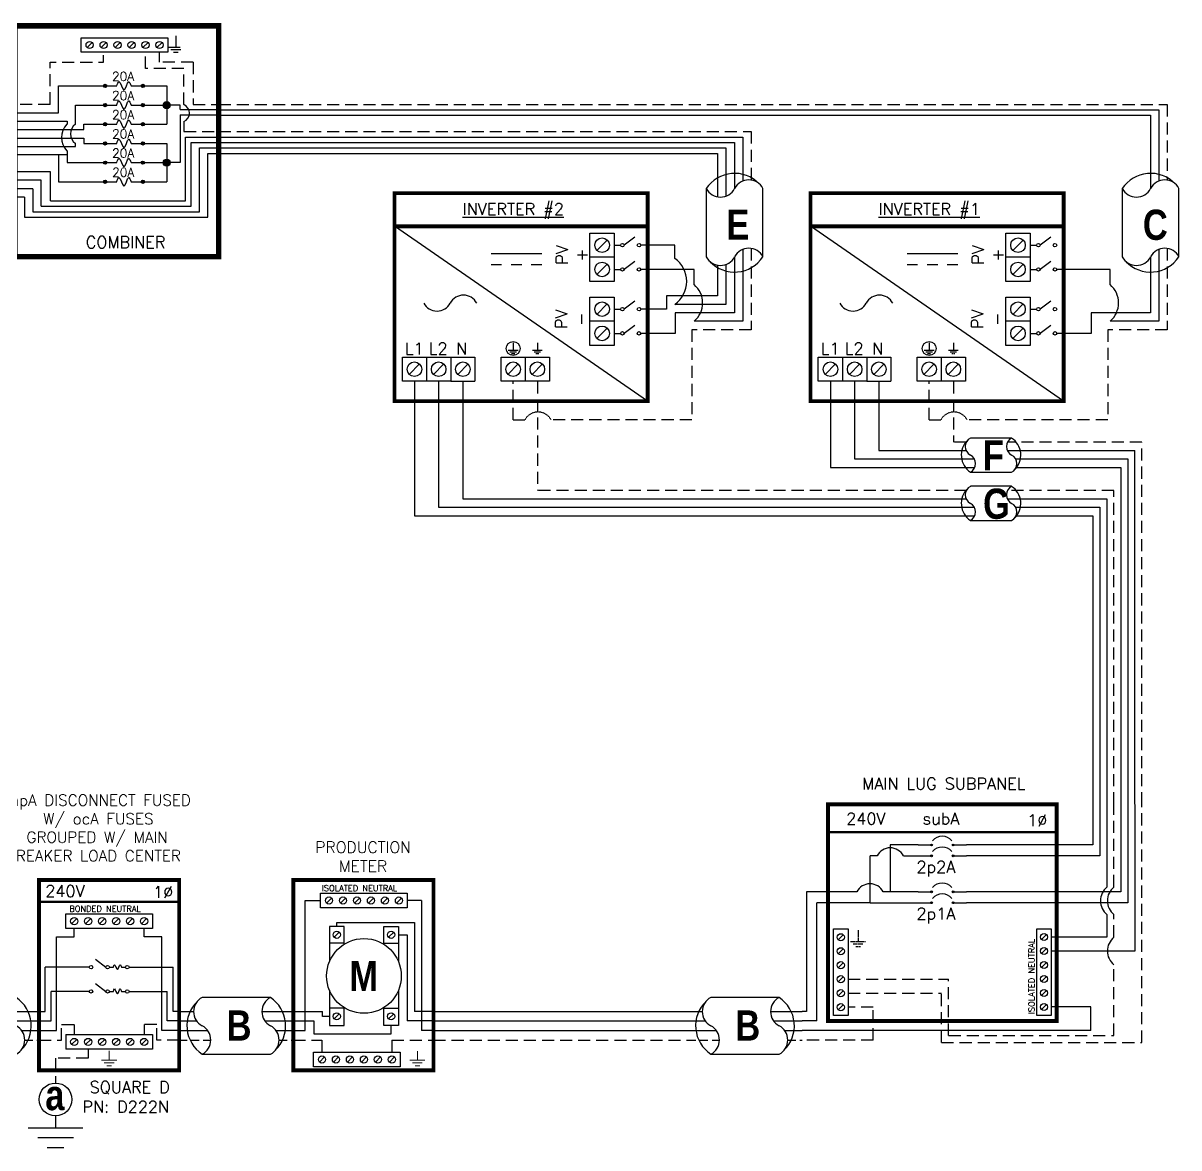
# Model space of a CAD drawing. Header units: feet. Extents: x 8031 to 8793, y 14556 to 15104.
# Drawn here: x 8433.4 to 8793.1, y 14750.8 to 15100.6 of the extents above; entities that cross this region are included whole.
import ezdxf

# ---------------------------------------------------------------- set-up
doc = ezdxf.new("R2010")
doc.units = ezdxf.units.FT
doc.header["$MEASUREMENT"] = 0
doc.linetypes.add('HIDDEN', pattern=[0.375, 0.25, -0.125])
for name, color, linetype in [('ONE LINE BLOCKS', 7, 'Continuous'), ('TABLES', 7, 'Continuous'), ('TEXT', 7, 'Continuous'), ('Z - TITLEBLOCK TXT', 7, 'Continuous')]:
    doc.layers.add(name, color=color, linetype=linetype)
doc.styles.add('ONE LINE TXT', font='techb___.ttf')
doc.styles.get("Standard").update_dxf_attribs({"font": 'simplex.shx'})

# ---------------------------------------------------------------- blocks, each defined once
blk = doc.blocks.new('combiner_1combined_1passing')
at = {"linetype": 'Continuous'}
h = blk.add_hatch(color=7, dxfattribs=at)
h.dxf.hatch_style = 1
edge = h.paths.add_edge_path()
edge.add_arc((28.02, 53.09), 0.513, 0, 360)
h = blk.add_hatch(color=7, dxfattribs=at)
h.dxf.hatch_style = 1
edge = h.paths.add_edge_path()
edge.add_arc((39.79, 53.09), 0.513, 0, 360)
h = blk.add_hatch(color=7, dxfattribs=at)
h.dxf.hatch_style = 1
edge = h.paths.add_edge_path()
edge.add_arc((28.02, 47.13), 0.513, 0, 360)
h = blk.add_hatch(color=7, dxfattribs=at)
h.dxf.hatch_style = 1
edge = h.paths.add_edge_path()
edge.add_arc((39.79, 47.13), 0.513, 0, 360)
h = blk.add_hatch(color=7, dxfattribs=at)
h.dxf.hatch_style = 1
edge = h.paths.add_edge_path()
edge.add_arc((28.02, 41.17), 0.513, 0, 360)
h = blk.add_hatch(color=7, dxfattribs=at)
h.dxf.hatch_style = 1
edge = h.paths.add_edge_path()
edge.add_arc((39.79, 41.17), 0.513, 0, 360)
h = blk.add_hatch(color=253, dxfattribs=at)
h.dxf.hatch_style = 1
edge = h.paths.add_edge_path()
edge.add_arc((28.02, 35.2), 0.513, 0, 360)
h = blk.add_hatch(color=253, dxfattribs=at)
h.dxf.hatch_style = 1
edge = h.paths.add_edge_path()
edge.add_arc((39.79, 35.2), 0.513, 0, 360)
h = blk.add_hatch(color=253, dxfattribs=at)
h.dxf.hatch_style = 1
edge = h.paths.add_edge_path()
edge.add_arc((28.02, 29.24), 0.513, 0, 360)
h = blk.add_hatch(color=253, dxfattribs=at)
h.dxf.hatch_style = 1
edge = h.paths.add_edge_path()
edge.add_arc((39.79, 29.24), 0.513, 0, 360)
h = blk.add_hatch(color=253, dxfattribs=at)
h.dxf.hatch_style = 1
edge = h.paths.add_edge_path()
edge.add_arc((28.02, 23.28), 0.513, 0, 360)
h = blk.add_hatch(color=253, dxfattribs=at)
h.dxf.hatch_style = 1
edge = h.paths.add_edge_path()
edge.add_arc((39.79, 23.28), 0.513, 0, 360)
at = {"layer": 'ONE LINE BLOCKS', "linetype": 'Continuous'}
h = blk.add_hatch(color=254, dxfattribs=at)
h.dxf.hatch_style = 1
edge = h.paths.add_edge_path()
edge.add_arc((47.2, 47.13), 1.11, 0, 360)
h = blk.add_hatch(color=254, dxfattribs=at)
h.dxf.hatch_style = 1
edge = h.paths.add_edge_path()
edge.add_arc((47.2, 29.24), 1.11, 0, 360)
at = {"color": 1, "linetype": 'Continuous'}
for p, q in [((28.53, 53.09), (31.66, 53.1)), ((36.16, 53.09), (39.28, 53.09)), ((28.53, 47.13), (31.66, 47.13)), ((36.16, 47.13), (39.28, 47.13)), ((28.53, 41.17), (31.66, 41.17)), ((36.16, 41.17), (39.28, 41.17)), ((28.53, 35.21), (31.66, 35.21)), ((36.16, 35.2), (39.28, 35.2)), ((28.53, 29.24), (31.66, 29.25)), ((36.16, 29.24), (39.28, 29.24)), ((28.53, 23.28), (31.66, 23.29)), ((36.16, 23.28), (39.28, 23.28))]:
    blk.add_line(p, q, dxfattribs=at)
at = {"color": 7, "linetype": 'Continuous'}
for p, q in [((51.44, 47.13), (47.2, 47.13)), ((51.44, 45.75), (51.44, 47.13)), ((5.57, 21.14), (5.57, 13.98)), ((5.57, 21.14), (5.57, 14.9)), ((5.57, 18.52), (5.57, 18.52)), ((5.57, 15.9), (5.57, 15.9))]:
    blk.add_line(p, q, dxfattribs=at)
for p, q in [((51.44, 45.75), (63.59, 45.75)), ((53.03, 17.38), (53.03, 37.21)), ((53.03, 37.21), (63.38, 37.21)), ((57.4, 13.98), (57.4, 33.83)), ((57.4, 33.83), (63.38, 33.83)), ((11.01, 17.38), (11.01, 26.39)), ((11.01, 17.38), (53.03, 17.38)), ((5.57, 13.98), (57.4, 13.98))]:
    blk.add_line(p, q)
at = {"color": 253, "linetype": 'Continuous'}
for p, q in [((51.44, 44.15), (51.44, 29.24)), ((51.44, 44.15), (63.38, 44.15)), ((54.82, 15.68), (54.82, 35.52)), ((54.82, 35.52), (63.38, 35.52)), ((13.56, 31.63), (13.56, 23.28)), ((51.44, 29.24), (47.2, 29.24)), ((59.98, 12.28), (59.98, 32.13)), ((59.98, 32.13), (63.38, 32.13)), ((8.19, 23.77), (0, 23.77)), ((8.19, 15.68), (8.19, 23.77)), ((8.19, 17.53), (8.19, 23.77)), ((13.56, 23.28), (21.42, 23.28)), ((2.95, 18.52), (0, 18.52)), ((2.95, 18.52), (2.95, 12.28)), ((2.95, 18.52), (2.95, 12.28)), ((5.57, 21.14), (5.57, 21.14)), ((5.57, 18.52), (5.57, 18.52)), ((8.19, 15.68), (54.82, 15.68)), ((2.95, 12.28), (59.98, 12.28))]:
    blk.add_line(p, q, dxfattribs=at)
at = {"color": 7}
for p, q in [((11.01, 26.39), (0, 26.39)), ((5.57, 21.14), (0, 21.14))]:
    blk.add_line(p, q, dxfattribs=at)
at = {"color": 7, "linetype": 'Continuous', "flags": 128}
for points in [[(0, 44.74), (13.56, 44.74), (13.56, 53.09), (21.42, 53.09)], [(21.42, 53.09), (28.02, 53.09)], [(39.79, 53.09), (47.2, 53.09)], [(47.2, 53.09), (47.2, 41.17)], [(18.8, 41.17), (18.8, 47.13), (21.42, 47.13)], [(21.42, 47.13), (28.02, 47.13)], [(21.42, 47.13), (28.02, 47.13)], [(39.79, 47.13), (47.2, 47.13)], [(0, 39.5), (21.42, 39.5), (21.42, 41.17)], [(21.42, 41.17), (28.02, 41.17)], [(21.42, 41.17), (28.02, 41.17)], [(39.79, 41.17), (47.2, 41.17)], [(0, 34.25), (18.8, 34.25), (18.8, 35.2)]]:
    blk.add_lwpolyline(points, dxfattribs=at)
at = {"color": 253, "linetype": 'Continuous', "flags": 128}
for points in [[(0, 42.12), (16.18, 42.12), (16.18, 41.17)], [(0, 36.87), (21.42, 36.87), (21.42, 35.2)], [(16.18, 32.9), (16.18, 29.24), (21.42, 29.24)], [(21.42, 35.2), (28.02, 35.2)], [(21.42, 35.2), (28.02, 35.2)], [(39.79, 35.2), (47.2, 35.2)], [(47.2, 35.2), (47.2, 23.28)], [(16.18, 31.63), (0, 31.63)], [(21.42, 29.24), (28.02, 29.24)], [(21.42, 29.24), (28.02, 29.24)], [(39.79, 29.24), (47.2, 29.24)], [(21.42, 23.28), (28.02, 23.28)], [(39.79, 23.28), (47.2, 23.28)]]:
    blk.add_lwpolyline(points, dxfattribs=at)
at = {"color": 7, "linetype": 'Continuous'}
for centre in [(28.02, 53.09), (39.79, 53.09), (28.02, 47.13), (39.79, 47.13), (28.02, 41.17), (39.79, 41.17)]:
    blk.add_circle(centre, 0.513, dxfattribs=at)
at = {"color": 253, "linetype": 'Continuous'}
for centre in [(28.02, 35.2), (39.79, 35.2), (28.02, 29.24), (39.79, 29.24), (28.02, 23.28), (39.79, 23.28)]:
    blk.add_circle(centre, 0.513, dxfattribs=at)
at = {"color": 92, "linetype": 'Continuous'}
blk.add_arc((51.34, 44.65), 2.92, 294.9492, 65.0508, dxfattribs=at)
at = {"color": 253, "linetype": 'Continuous'}
blk.add_arc((20.4, 37.03), 5.91, 135.6055, 224.3945, dxfattribs=at)
at = {"color": 7, "linetype": 'Continuous'}
blk.add_arc((20.84, 38.19), 3.61, 124.3567, 235.6433, dxfattribs=at)
at = {"color": 1, "linetype": 'Continuous'}
for points in [[(31.66, 53.1), (32.33, 54.43), (33.91, 51.74), (35.37, 54.43), (36.16, 53.09)], [(31.66, 47.13), (32.33, 48.47), (33.91, 45.78), (35.37, 48.47), (36.16, 47.13)], [(31.66, 41.17), (32.33, 42.51), (33.91, 39.82), (35.37, 42.51), (36.16, 41.17)], [(31.66, 35.21), (32.33, 36.55), (33.91, 33.86), (35.37, 36.55), (36.16, 35.2)], [(31.66, 29.25), (32.33, 30.59), (33.91, 27.9), (35.37, 30.59), (36.16, 29.24)], [(31.66, 23.29), (32.33, 24.63), (33.91, 21.94), (35.37, 24.63), (36.16, 23.28)]]:
    blk.add_spline(points, degree=3, dxfattribs=at)
at = {"layer": 'ONE LINE BLOCKS', "lineweight": 50, "const_width": 1.71}
blk.add_lwpolyline([(63.38, 0), (0, 0), (0, 71.78), (63.38, 71.78)], close=True, dxfattribs=at)
at = {"layer": 'TEXT', "color": 92, "linetype": 'HIDDEN', "ltscale": 15}
for p, q in [((40.61, 58.49), (40.61, 63.56)), ((44.96, 60.48), (44.96, 63.56)), ((52.57, 58.5), (40.61, 58.49)), ((55.4, 60.48), (44.96, 60.48)), ((52.57, 47.29), (52.57, 58.5)), ((55.4, 60.48), (55.4, 47.36)), ((10.94, 47.36), (0, 47.36)), ((55.4, 47.36), (63.38, 47.36)), ((52.57, 42), (52.57, 38.9)), ((52.57, 38.9), (63.38, 38.9))]:
    blk.add_line(p, q, dxfattribs=at)
at = {"layer": 'TEXT', "color": 92, "linetype": 'HIDDEN', "ltscale": 15, "flags": 128}
for points in [[(50.03, 68.68), (50.03, 65.18)], [(47.69, 65.18), (52.37, 65.18)], [(10.94, 47.36), (10.94, 60.48), (27.56, 60.48), (27.56, 63.56)], [(51.56, 64.31), (48.5, 64.31)], [(50.74, 63.45), (49.31, 63.45)]]:
    blk.add_lwpolyline(points, dxfattribs=at)
at = {"layer": 'Z - TITLEBLOCK TXT', "color": 1, "linetype": 'Continuous'}
for p, q in [((20.61, 63.56), (20.61, 68.1)), ((20.61, 68.1), (47.56, 68.1)), ((47.56, 68.1), (47.56, 63.56)), ((47.56, 63.56), (20.61, 63.56))]:
    blk.add_line(p, q, dxfattribs=at)
at = {"layer": 'Z - TITLEBLOCK TXT', "color": 4, "linetype": 'Continuous'}
for p, q in [((23.99, 66.62), (22.42, 65.04)), ((28.35, 66.62), (26.77, 65.04)), ((32.7, 66.62), (31.12, 65.04)), ((37.05, 66.62), (35.47, 65.04)), ((41.4, 66.62), (39.82, 65.04)), ((45.75, 66.62), (44.18, 65.04))]:
    blk.add_line(p, q, dxfattribs=at)
for centre in [(23.21, 65.83), (27.56, 65.83), (31.91, 65.83), (36.26, 65.83), (40.61, 65.83), (44.96, 65.83)]:
    blk.add_circle(centre, 1.11, dxfattribs=at)
at = {"layer": 'Z - TITLEBLOCK TXT', "color": 7, "linetype": 'Continuous'}
for centre in [(47.2, 47.13), (47.2, 47.13), (47.2, 29.24), (47.2, 29.24)]:
    blk.add_circle(centre, 1.11, dxfattribs=at)
at = {"layer": 'TABLES', "color": 1, "linetype": 'Continuous'}
for p in [(30.17, 54.67), (30.18, 48.71), (30.19, 42.75), (30.2, 36.79), (30.22, 30.83), (30.23, 24.87)]:
    blk.add_text('20A', height=2.778, dxfattribs=at).set_placement(p)
at = {"layer": 'TEXT', "color": 1, "insert": (34.41, 4.5), "char_height": 3.658, "attachment_point": 5}
blk.add_mtext_dynamic_manual_height_columns('COMBINER', width=1.1897, gutter_width=7.17, heights=[0], dxfattribs=at)
blk = doc.blocks.new('2inverterSub')
at = {"layer": 'ONE LINE BLOCKS', "linetype": 'Continuous'}
h = blk.add_hatch(color=1, dxfattribs=at)
h.dxf.hatch_style = 1
edge = h.paths.add_edge_path()
edge.add_arc((40.28, 60.73), 0.291, 0, 360)
h = blk.add_hatch(color=1, dxfattribs=at)
h.dxf.hatch_style = 1
edge = h.paths.add_edge_path()
edge.add_arc((40.28, 57.35), 0.291, 0, 360)
h = blk.add_hatch(color=1, dxfattribs=at)
h.dxf.hatch_style = 1
edge = h.paths.add_edge_path()
edge.add_arc((46.96, 60.73), 0.291, 0, 360)
h = blk.add_hatch(color=1, dxfattribs=at)
h.dxf.hatch_style = 1
edge = h.paths.add_edge_path()
edge.add_arc((46.96, 57.35), 0.291, 0, 360)
h = blk.add_hatch(color=1, dxfattribs=at)
h.dxf.hatch_style = 1
edge = h.paths.add_edge_path()
edge.add_arc((40.28, 46.17), 0.291, 0, 360)
h = blk.add_hatch(color=1, dxfattribs=at)
h.dxf.hatch_style = 1
edge = h.paths.add_edge_path()
edge.add_arc((46.96, 46.17), 0.291, 0, 360)
h = blk.add_hatch(color=1, dxfattribs=at)
h.dxf.hatch_style = 1
edge = h.paths.add_edge_path()
edge.add_arc((40.28, 42.79), 0.291, 0, 360)
h = blk.add_hatch(color=1, dxfattribs=at)
h.dxf.hatch_style = 1
edge = h.paths.add_edge_path()
edge.add_arc((46.96, 42.79), 0.291, 0, 360)
at = {"color": 7, "linetype": 'Continuous'}
for p, q in [((90.5, 73.37), (90.5, 60.73)), ((99.2, 73.37), (99.2, 46.17)), ((36.09, 60.73), (27.43, 60.73)), ((27.43, 60.73), (27.43, 46.17)), ((90.5, 60.73), (51.15, 60.73)), ((17.02, 46.17), (1.34, 46.17)), ((1.34, 46.17), (1.34, 9)), ((36.09, 46.17), (25.26, 46.17)), ((99.2, 46.17), (51.15, 46.17)), ((1.34, 9), (0, 9))]:
    blk.add_line(p, q, dxfattribs=at)
at = {"color": 10, "linetype": 'Continuous'}
for p, q in [((92.67, 73.37), (92.67, 57.35)), ((101.37, 73.37), (101.37, 42.79)), ((21.14, 42.79), (21.14, 57.35)), ((23.31, 57.35), (21.14, 57.35)), ((31.55, 57.35), (36.09, 57.35)), ((92.67, 57.35), (51.15, 57.35)), ((21.14, 42.79), (4.63, 42.79)), ((4.63, 6), (4.63, 42.79)), ((21.14, 42.79), (36.09, 42.79)), ((101.37, 42.79), (51.15, 42.79)), ((4.63, 6), (0, 6))]:
    blk.add_line(p, q, dxfattribs=at)
at = {"color": 253, "linetype": 'Continuous'}
for p, q in [((94.85, 73.37), (94.85, 47.66)), ((103.55, 73.37), (103.55, 27.76)), ((94.85, 39.1), (94.85, 32.11)), ((94.85, 32.11), (77.54, 32.11)), ((103.55, 27.76), (77.54, 27.76)), ((89.88, 10.36), (77.54, 10.36)), ((89.88, 3), (89.88, 10.36)), ((89.88, 3), (0, 3))]:
    blk.add_line(p, q, dxfattribs=at)
at = {"color": 10, "linetype": 'Continuous'}
blk.add_arc((27.43, 55.19), 4.65, 27.6639, 152.3361, dxfattribs=at)
at = {"color": 7, "linetype": 'Continuous'}
blk.add_arc((21.14, 44.01), 4.65, 27.6639, 152.3361, dxfattribs=at)
at = {"color": 253, "linetype": 'Continuous'}
blk.add_arc((98.43, 43.38), 5.58, 129.9215, 230.0785, dxfattribs=at)
at = {"layer": 'ONE LINE BLOCKS', "lineweight": 50}
blk.add_line((8.04, 64.67), (79.2, 64.67), dxfattribs=at)
at = {"layer": 'ONE LINE BLOCKS', "lineweight": 50, "const_width": 1.19}
blk.add_lwpolyline([(8.04, 6.01), (8.04, 73.37), (79.2, 73.37), (79.2, 6.01)], close=True, dxfattribs=at)
at = {"layer": 'TEXT', "color": 92, "linetype": 'HIDDEN', "ltscale": 15}
for p, q in [((97.02, 47.66), (97.02, 73.37)), ((105.72, -0.66), (105.72, 73.37)), ((97.02, 32.03), (97.02, 39.1)), ((97.02, 1.52), (97.02, 23.48)), ((14.31, 18.99), (45.6, 18.99)), ((45.6, 1.52), (45.6, 18.99)), ((14.31, 14.64), (43.39, 14.64)), ((43.39, -0.66), (43.39, 14.64)), ((22.14, 10.28), (14.31, 10.28)), ((22.14, 0), (22.14, 10.28)), ((22.14, 0), (0, 0)), ((45.6, 1.52), (97.02, 1.52)), ((43.39, -0.66), (105.72, -0.66))]:
    blk.add_line(p, q, dxfattribs=at)
at = {"layer": 'TEXT', "color": 92, "linetype": 'HIDDEN', "flags": 128}
for points in [[(17.42, 34.26), (17.42, 30.76)], [(15.08, 30.76), (19.76, 30.76)], [(18.95, 29.89), (15.89, 29.89)], [(18.13, 29.02), (16.7, 29.02)]]:
    blk.add_lwpolyline(points, dxfattribs=at)
at = {"layer": 'TEXT', "color": 92, "linetype": 'Continuous', "ltscale": 4}
for centre in [(100.49, 43.38), (100.49, 27.76)]:
    blk.add_arc(centre, 5.51, 129.059, 230.941, dxfattribs=at)
at = {"layer": 'Z - TITLEBLOCK TXT', "color": 1, "linetype": 'Continuous'}
for p, q in [((9.77, 7.69), (9.77, 34.63)), ((9.77, 34.63), (14.31, 34.63)), ((14.31, 34.63), (14.31, 7.69)), ((73, 7.76), (73, 34.71)), ((73, 34.71), (77.54, 34.71)), ((77.54, 34.71), (77.54, 7.76)), ((14.31, 7.69), (9.77, 7.69)), ((77.54, 7.76), (73, 7.76))]:
    blk.add_line(p, q, dxfattribs=at)
at = {"layer": 'Z - TITLEBLOCK TXT', "color": 4, "linetype": 'Continuous'}
for p, q in [((12.83, 32.82), (11.25, 31.25)), ((76.06, 32.9), (74.49, 31.32)), ((12.83, 28.47), (11.25, 26.9)), ((76.06, 28.54), (74.49, 26.97)), ((12.83, 24.12), (11.25, 22.55)), ((76.06, 24.19), (74.49, 22.62)), ((12.83, 19.77), (11.25, 18.2)), ((76.06, 19.84), (74.49, 18.27)), ((12.83, 15.42), (11.25, 13.85)), ((76.06, 15.49), (74.49, 13.92)), ((12.83, 11.07), (11.25, 9.5)), ((76.06, 11.14), (74.49, 9.57))]:
    blk.add_line(p, q, dxfattribs=at)
at = {"layer": 'Z - TITLEBLOCK TXT', "color": 1, "linetype": 'Continuous', "flags": 128}
for points in [[(36.09, 60.73), (40.28, 60.73)], [(36.09, 60.73), (40.28, 60.73)], [(46.96, 60.73), (51.15, 60.73)], [(36.09, 57.35), (40.28, 57.35)], [(36.09, 57.35), (40.28, 57.35)], [(46.96, 57.35), (51.15, 57.35)], [(36.09, 46.17), (40.28, 46.17)], [(36.09, 46.17), (40.28, 46.17)], [(46.96, 46.17), (51.15, 46.17)], [(36.09, 42.79), (40.28, 42.79)], [(36.09, 42.79), (40.28, 42.79)], [(46.96, 42.79), (51.15, 42.79)]]:
    blk.add_lwpolyline(points, dxfattribs=at)
at = {"layer": 'Z - TITLEBLOCK TXT', "color": 1, "linetype": 'Continuous'}
for centre in [(40.28, 60.73), (40.28, 57.35), (46.96, 60.73), (46.96, 57.35), (40.28, 46.17), (46.96, 46.17), (40.28, 42.79), (46.96, 42.79)]:
    blk.add_circle(centre, 0.291, dxfattribs=at)
at = {"layer": 'Z - TITLEBLOCK TXT', "color": 4, "linetype": 'Continuous'}
for centre in [(12.04, 32.04), (75.27, 32.11), (12.04, 27.69), (75.27, 27.76), (12.04, 23.34), (75.27, 23.41), (12.04, 18.99), (75.27, 19.06), (12.04, 14.64), (75.27, 14.71), (12.04, 10.28), (75.27, 10.36)]:
    blk.add_circle(centre, 1.11, dxfattribs=at)
at = {"layer": 'Z - TITLEBLOCK TXT', "color": 1, "linetype": 'Continuous'}
for centre in [(43.62, 59.53), (43.62, 56.15), (43.62, 44.97), (43.62, 41.59)]:
    blk.add_arc(centre, 3.93, 40.3392, 139.6608, dxfattribs=at)
at = {"layer": 'TABLES', "color": 1, "linetype": 'Continuous'}
for s, p in [('2p2A', (35.59, 52.11)), ('2p1A', (35.59, 37.55))]:
    blk.add_text(s, height=3.658, dxfattribs=at).set_placement(p)
at = {"layer": 'TABLES', "color": 4, "linetype": 'Continuous'}
blk.add_text('ISOLATED NEUTRAL', height=1.8743, rotation=90, dxfattribs=at).set_placement((72.35, 8.12))
at = {"layer": 'TEXT', "color": 1, "attachment_point": 5}
for s, width, gutter_width, insert, char_height in [('MAIN LUG SUBPANEL ', 62.3984, 7.17, (44.08, 79.8), 3.6576), ('240V', 0.1481, 0.75, (19.83, 68.92), 3.658), ('subA', 0.1481, 0.75, (43.21, 68.92), 3.658), ('1∅', 0.1481, 0.75, (73.19, 68.41), 3.658)]:
    blk.add_mtext_dynamic_manual_height_columns(s, width=width, gutter_width=gutter_width, heights=[0], dxfattribs=dict(at, insert=insert, char_height=char_height))
blk = doc.blocks.new('*U13')
at = {"color": 7, "linetype": 'Continuous'}
for p, q in [((-7.14, 13.31), (-28.39, 13.31)), ((-28.39, -4.31), (-7.14, -4.31))]:
    blk.add_line(p, q, dxfattribs=at)
at = {"color": 7}
for p, q in [((-35.53, 9), (-31.05, 9)), ((-9.81, 9), (0, 9))]:
    blk.add_line(p, q, dxfattribs=at)
at = {"color": 10}
for p, q in [((-35.53, 6), (-30.11, 6)), ((-8.87, 6), (0, 6))]:
    blk.add_line(p, q, dxfattribs=at)
at = {"color": 253}
for p, q in [((-35.53, 3), (-26.66, 3)), ((-5.41, 3), (0, 3))]:
    blk.add_line(p, q, dxfattribs=at)
at = {"color": 92, "linetype": 'HIDDEN', "ltscale": 10}
for p, q in [((-4.48, 0), (0, 0)), ((-35.53, 0), (-25.72, 0))]:
    blk.add_line(p, q, dxfattribs=at)
at = {"color": 7, "linetype": 'Continuous'}
for centre, start, end in [((-22.54, 4.5), 133.9732, 236.4265), ((-12.99, 4.5), 313.9732, 56.4265)]:
    blk.add_arc(centre, 10.58, start, end, dxfattribs=at)
at = {"linetype": 'Continuous'}
for centre, start, end in [((-26.08, 8.91), 117.6639, 242.3361), ((-4.83, 8.91), 117.6639, 242.3361), ((-30.7, 0.09), 297.6639, 62.3361), ((-9.45, 0.09), 297.6639, 62.3361)]:
    blk.add_arc(centre, 4.98, start, end, dxfattribs=at)
blk = doc.blocks.new('*U28')
at = {"color": 7}
blk.add_line((-79.14, 9), (0, 9), dxfattribs=at)
at = {"color": 10}
blk.add_line((-79.14, 6), (0, 6), dxfattribs=at)
at = {"color": 253}
blk.add_line((-79.14, 3), (0, 3), dxfattribs=at)
at = {"color": 92, "linetype": 'HIDDEN', "ltscale": 15}
blk.add_line((-79.14, 0), (0, 0), dxfattribs=at)
blk = doc.blocks.new('fusedDisconnect')
at = {"lineweight": 50}
blk.add_line((-43.61, 43.06), (0, 43.06), dxfattribs=at)
at = {"color": 1, "linetype": 'Continuous'}
for p, q in [((-35.27, 34.78), (-35.27, 39.32)), ((-35.27, 39.32), (-8.32, 39.32)), ((-8.32, 39.32), (-8.32, 34.78)), ((-8.32, 34.78), (-35.27, 34.78)), ((-26.07, 25.18), (-22.81, 22.74)), ((-21.73, 22.73), (-20.49, 22.73)), ((-17.94, 22.73), (-16.7, 22.73)), ((-26.07, 17.65), (-22.81, 15.2)), ((-21.73, 15.2), (-20.49, 15.2)), ((-17.94, 15.2), (-16.7, 15.2)), ((-35.27, 1.76), (-8.32, 1.76)), ((-35.27, 1.76), (-35.27, -2.78)), ((-8.32, 1.76), (-8.32, -2.78)), ((-8.32, -2.78), (-35.27, -2.78))]:
    blk.add_line(p, q, dxfattribs=at)
at = {"color": 4, "linetype": 'Continuous'}
for p, q in [((-31.89, 37.83), (-33.46, 36.26)), ((-27.53, 37.83), (-29.11, 36.26)), ((-23.18, 37.83), (-24.76, 36.26)), ((-18.83, 37.83), (-20.41, 36.26)), ((-14.48, 37.83), (-16.06, 36.26)), ((-10.13, 37.83), (-11.7, 36.26)), ((-31.89, 0.28), (-33.46, -1.3)), ((-27.53, 0.28), (-29.11, -1.3)), ((-23.18, 0.28), (-24.76, -1.3)), ((-18.83, 0.28), (-20.41, -1.3)), ((-14.48, 0.28), (-16.06, -1.3)), ((-10.13, 0.28), (-11.7, -1.3))]:
    blk.add_line(p, q, dxfattribs=at)
at = {"color": 253, "linetype": 'Continuous'}
for p, q in [((-32.67, 32.17), (-32.67, 34.78)), ((-10.92, 32.17), (-10.92, 34.78)), ((-38.16, 3), (-38.16, 32.17)), ((-38.16, 32.17), (-32.67, 32.17)), ((-5.43, 32.17), (-10.92, 32.17)), ((-5.43, 3), (-5.43, 32.17)), ((-43.61, 3), (-38.16, 3)), ((0, 3), (-5.43, 3))]:
    blk.add_line(p, q, dxfattribs=at)
at = {"color": 7, "linetype": 'Continuous'}
for p, q in [((-27.97, 22.73), (-41.66, 22.73)), ((-41.66, 9), (-41.66, 22.73)), ((-15.62, 22.73), (-1.93, 22.73)), ((-1.93, 9), (-1.93, 22.73))]:
    blk.add_line(p, q, dxfattribs=at)
at = {"color": 10, "linetype": 'Continuous'}
for p, q in [((-27.97, 15.2), (-39.8, 15.2)), ((-39.8, 6), (-39.8, 15.2)), ((-15.62, 15.2), (-3.79, 15.19)), ((-3.79, 6), (-3.79, 15.2)), ((-43.61, 6), (-39.8, 6)), ((0, 6), (-3.79, 6))]:
    blk.add_line(p, q, dxfattribs=at)
at = {"color": 7}
for p, q in [((-43.61, 9), (-41.66, 9)), ((0, 9), (-1.93, 9))]:
    blk.add_line(p, q, dxfattribs=at)
at = {"color": 92, "linetype": 'HIDDEN', "ltscale": 15}
for p, q in [((-36.58, 0), (-36.58, 4.9)), ((-36.58, 4.9), (-32.67, 4.9)), ((-32.67, 4.9), (-32.67, 1.76)), ((-7.01, 4.9), (-10.92, 4.9)), ((-10.92, 4.9), (-10.92, 1.76)), ((-7.01, 0), (-7.01, 4.9)), ((-43.61, 0), (-36.58, 0)), ((0, 0), (-7.01, 0)), ((-28.32, -2.78), (-28.32, -5.55)), ((-28.32, -5.55), (-38.48, -5.55)), ((-38.48, -5.55), (-38.48, -13.28)), ((-38.48, -23.51), (-38.48, -27.17))]:
    blk.add_line(p, q, dxfattribs=at)
at = {"lineweight": 50, "const_width": 1.19}
blk.add_lwpolyline([(-43.61, -9.34), (-43.61, 49.84), (0, 49.84), (0, -9.34)], close=True, dxfattribs=at)
at = {"color": 92, "linetype": 'Continuous', "lineweight": 5, "ltscale": 0.05, "flags": 128}
for points in [[(-21.8, -3.32), (-21.8, -6.17)], [(-24.14, -6.17), (-19.45, -6.17)], [(-20.27, -7.03), (-23.32, -7.03)], [(-21.08, -7.9), (-22.51, -7.9)]]:
    blk.add_lwpolyline(points, dxfattribs=at)
at = {"color": 92, "linetype": 'Continuous', "ltscale": 4, "flags": 128}
for points in [[(-46.96, -27.17), (-30, -27.17)], [(-32.93, -30.31), (-44.02, -30.31)], [(-35.87, -33.46), (-41.08, -33.46)]]:
    blk.add_lwpolyline(points, dxfattribs=at)
at = {"color": 4, "linetype": 'Continuous'}
for centre in [(-32.67, 37.05), (-28.32, 37.05), (-23.97, 37.05), (-19.62, 37.05), (-15.27, 37.05), (-10.92, 37.05), (-32.67, -0.51), (-28.32, -0.51), (-23.97, -0.51), (-19.62, -0.51), (-15.27, -0.51), (-10.92, -0.51)]:
    blk.add_circle(centre, 1.11, dxfattribs=at)
at = {"color": 1, "linetype": 'Continuous'}
for centre in [(-27.43, 22.73), (-22.27, 22.73), (-16.16, 22.73), (-27.43, 15.2), (-22.27, 15.2), (-16.16, 15.19)]:
    blk.add_circle(centre, 0.541, dxfattribs=at)
at = {"color": 7, "linetype": 'Continuous'}
blk.add_circle((-38.48, -18.39), 5.11, dxfattribs=at)
at = {"color": 1, "linetype": 'Continuous'}
for points in [[(-20.49, 22.73), (-20.12, 23.49), (-19.22, 21.97), (-18.39, 23.49), (-17.94, 22.73)], [(-20.49, 15.2), (-20.12, 15.96), (-19.22, 14.43), (-18.39, 15.96), (-17.94, 15.2)]]:
    blk.add_spline(points, degree=3, dxfattribs=at)
at = {"color": 4, "linetype": 'Continuous'}
blk.add_text('BONDED NEUTRAL', height=1.8743, dxfattribs=at).set_placement((-34.19, 39.97))
at = {"color": 1}
for s, width, gutter_width, heights, insert, char_height, attachment_point in [('\\A1;\\pi1.8138;ampA DISCONNECT FUSED \\P\\pi16.536;W/ ocA FUSES\\P\\pi11.355;GROUPED W/ MAIN \\P\\pi4.9392;BREAKER LOAD CENTER', 71.8931, 92.23, [24.13], (-58.88, 76.39), 3.4544, 1), ('240V', 0.1481, 0.75, [0], (-35.55, 46.4), 3.658, 5), ('1∅', 0.1481, 0.75, [0], (-4.98, 46.1), 3.658, 5), ('\\A1;\\pi7.3884,t25.676;SQUARE D\\P\\pi5.1241,t23.412;PN: D222N', 35.0816, 28.88, [13.54], (-35.24, -12.75), 3.6576, 1)]:
    blk.add_mtext_dynamic_manual_height_columns(s, width=width, gutter_width=gutter_width, heights=heights, dxfattribs=dict(at, insert=insert, char_height=char_height, attachment_point=attachment_point))
at = {"color": 1, "linetype": 'Continuous', "insert": (-41.67, -12.34), "char_height": 9.3833, "attachment_point": 1, "style": 'ONE LINE TXT'}
blk.add_mtext_dynamic_manual_height_columns('{\\W1;\\C256;a}', width=0.1385, gutter_width=2.13, heights=[0], dxfattribs=at)
blk = doc.blocks.new('*U19')
at = {"color": 7, "linetype": 'Continuous'}
for p, q in [((-7.14, 13.31), (-28.39, 13.31)), ((-28.39, -4.31), (-7.14, -4.31))]:
    blk.add_line(p, q, dxfattribs=at)
at = {"color": 7}
for p, q in [((-35.53, 9), (-31.05, 9)), ((-9.81, 9), (0, 9))]:
    blk.add_line(p, q, dxfattribs=at)
at = {"color": 10}
for p, q in [((-35.53, 6), (-30.11, 6)), ((-8.87, 6), (0, 6))]:
    blk.add_line(p, q, dxfattribs=at)
at = {"color": 253}
for p, q in [((-35.53, 3), (-26.66, 3)), ((-5.41, 3), (0, 3))]:
    blk.add_line(p, q, dxfattribs=at)
at = {"color": 92, "linetype": 'HIDDEN', "ltscale": 10}
for p, q in [((-4.48, 0), (0, 0)), ((-35.53, 0), (-25.72, 0))]:
    blk.add_line(p, q, dxfattribs=at)
at = {"color": 7, "linetype": 'Continuous'}
for centre, start, end in [((-22.54, 4.5), 133.9732, 236.4265), ((-12.99, 4.5), 313.9732, 56.4265)]:
    blk.add_arc(centre, 10.58, start, end, dxfattribs=at)
at = {"linetype": 'Continuous'}
for centre, start, end in [((-26.08, 8.91), 117.6639, 242.3361), ((-4.83, 8.91), 117.6639, 242.3361), ((-30.7, 0.09), 297.6639, 62.3361), ((-9.45, 0.09), 297.6639, 62.3361)]:
    blk.add_arc(centre, 4.98, start, end, dxfattribs=at)
blk = doc.blocks.new('*U20')
at = {"color": 7}
for name, p in [('fusedDisconnect', (0, 0)), ('*U19', (-43.61, 0))]:
    blk.add_blockref(name, p, dxfattribs=at)
blk = doc.blocks.new('productionMeter')
at = {"color": 253, "linetype": 'Continuous'}
for p, q in [((-39.9, 3), (-39.9, 43.45)), ((-39.9, 43.45), (-35.13, 43.45)), ((-3.71, 43.45), (-8.18, 43.45)), ((-3.71, 43.45), (-3.71, 3)), ((-43.61, 3), (-39.9, 3)), ((0, 3), (-3.71, 3))]:
    blk.add_line(p, q, dxfattribs=at)
at = {"color": 1, "linetype": 'Continuous'}
for p, q in [((-35.13, 41.18), (-35.13, 45.72)), ((-35.13, 45.72), (-8.18, 45.72)), ((-8.18, 45.72), (-8.18, 41.18)), ((-8.18, 41.18), (-35.13, 41.18)), ((-32.38, 35.4), (-32.38, 24.5)), ((-27.84, 35.4), (-32.38, 35.4)), ((-27.84, 29.86), (-27.84, 35.4)), ((-15.47, 29.86), (-15.47, 35.4)), ((-15.47, 35.4), (-10.93, 35.4)), ((-10.93, 35.4), (-10.93, 24.5)), ((-27.84, 30.21), (-32.38, 30.21)), ((-15.47, 30.21), (-10.93, 30.21)), ((-32.38, 15.55), (-32.38, 4.64)), ((-10.93, 15.55), (-10.93, 4.64)), ((-27.84, 10.04), (-32.38, 10.04)), ((-27.84, 4.64), (-27.84, 10.18)), ((-15.47, 4.64), (-15.47, 10.18)), ((-15.47, 10.04), (-10.93, 10.04)), ((-32.38, 4.64), (-27.84, 4.64)), ((-10.93, 4.64), (-15.47, 4.64)), ((-37.32, -8.24), (-37.32, -3.7)), ((-37.32, -3.7), (-10.37, -3.7)), ((-10.37, -3.7), (-10.37, -8.24)), ((-10.37, -8.24), (-37.32, -8.24))]:
    blk.add_line(p, q, dxfattribs=at)
at = {"color": 4, "linetype": 'Continuous'}
for p, q in [((-31.74, 44.23), (-33.32, 42.66)), ((-27.39, 44.23), (-28.97, 42.66)), ((-23.04, 44.23), (-24.62, 42.66)), ((-18.69, 44.23), (-20.26, 42.66)), ((-14.34, 44.23), (-15.91, 42.66)), ((-9.99, 44.23), (-11.56, 42.66)), ((-29.33, 33.59), (-30.9, 32.02)), ((-12.41, 33.59), (-13.98, 32.02)), ((-29.33, 8.23), (-30.9, 6.66)), ((-12.41, 8.23), (-13.98, 6.66)), ((-33.93, -5.19), (-35.51, -6.76)), ((-29.58, -5.19), (-31.15, -6.76)), ((-25.23, -5.19), (-26.8, -6.76)), ((-20.88, -5.19), (-22.45, -6.76)), ((-16.53, -5.19), (-18.1, -6.76)), ((-12.18, -5.19), (-13.75, -6.76))]:
    blk.add_line(p, q, dxfattribs=at)
at = {"color": 7}
for p, q in [((-30.11, 35.4), (-30.11, 36.59)), ((-30.11, 36.59), (-5.98, 36.59)), ((-5.98, 36.59), (-5.98, 9)), ((-43.61, 9), (-34.54, 9)), ((-34.54, 7.44), (-34.54, 9)), ((-32.38, 7.44), (-34.54, 7.44)), ((0, 9), (-5.98, 9))]:
    blk.add_line(p, q, dxfattribs=at)
at = {"color": 10, "linetype": 'Continuous'}
for p, q in [((-10.93, 32.81), (-8.25, 32.81)), ((-8.25, 32.81), (-8.25, 6)), ((-43.61, 6), (-37.24, 6)), ((-37.24, 6), (-37.24, 2.05)), ((-13.2, 2.05), (-13.2, 4.64)), ((0, 6), (-8.25, 6)), ((-37.24, 2.05), (-13.2, 2.05))]:
    blk.add_line(p, q, dxfattribs=at)
at = {"color": 92, "linetype": 'HIDDEN', "ltscale": 15}
for p, q in [((-43.61, 0), (-34.72, 0)), ((-12.97, 0), (-12.97, -3.7)), ((-12.97, 0), (0, 0)), ((-34.72, 0), (-34.72, -3.7))]:
    blk.add_line(p, q, dxfattribs=at)
at = {"lineweight": 50, "const_width": 1.19}
blk.add_lwpolyline([(-43.61, -9.34), (-43.61, 49.84), (0, 49.84), (0, -9.34)], close=True, dxfattribs=at)
at = {"color": 92, "linetype": 'Continuous', "lineweight": 5, "ltscale": 0.05, "flags": 128}
for points in [[(-5.04, -3.33), (-5.04, -6.18)], [(-2.7, -6.18), (-7.38, -6.18)], [(-6.57, -7.05), (-3.51, -7.05)], [(-5.76, -7.91), (-4.32, -7.91)]]:
    blk.add_lwpolyline(points, dxfattribs=at)
at = {"color": 4, "linetype": 'Continuous'}
for centre in [(-32.53, 43.45), (-28.18, 43.45), (-23.83, 43.45), (-19.48, 43.45), (-15.13, 43.45), (-10.78, 43.45), (-30.11, 32.81), (-13.2, 32.81), (-30.11, 7.44), (-13.2, 7.44), (-34.72, -5.97), (-30.37, -5.97), (-26.02, -5.97), (-21.67, -5.97), (-17.32, -5.97), (-12.97, -5.97)]:
    blk.add_circle(centre, 1.11, dxfattribs=at)
at = {"linetype": 'Continuous'}
blk.add_circle((-21.65, 20.02), 11.62, dxfattribs=at)
at = {"color": 4, "linetype": 'Continuous'}
blk.add_text('ISOLATED NEUTRAL', height=1.8743, dxfattribs=at).set_placement((-34.77, 46.37))
at = {"color": 253, "linetype": 'Continuous', "style": 'ONE LINE TXT'}
blk.add_text('M', height=9.38, dxfattribs=at).set_placement((-26.21, 15.31))
at = {"color": 1, "insert": (-21.93, 57.08), "char_height": 3.5433, "attachment_point": 5}
blk.add_mtext_dynamic_manual_height_columns('PRODUCTION METER', width=1.3203, gutter_width=7.17, heights=[0], dxfattribs=at)
blk = doc.blocks.new('*U17')
at = {"color": 7}
blk.add_blockref('productionMeter', (0, 0), dxfattribs=at)

msp = doc.modelspace()

# ---------------------------------------------------------------- linework, layer by layer
at = {"color": 92, "linetype": 'HIDDEN', "ltscale": 15}
for p, q in [((8494.31, 15075.32), (8789.43, 15075.32)), ((8789.43, 15075.32), (8789.43, 15051.75)), ((8494.31, 15066.86), (8660, 15066.86)), ((8660, 15066.86), (8660, 15051.75)), ((8660, 15030.51), (8660, 15005.26)), ((8789.43, 15030.51), (8789.43, 15005.26)), ((8660, 15005.26), (8641.49, 15005.26)), ((8641.49, 15005.26), (8641.49, 14977.18)), ((8789.43, 15005.26), (8770.92, 15005.26)), ((8770.92, 15005.26), (8770.92, 14977.18)), ((8585.92, 14977.18), (8585.92, 14989.21)), ((8593.45, 14989.21), (8593.45, 14955.28)), ((8715.35, 14977.18), (8715.35, 14989.21)), ((8722.88, 14989.21), (8722.88, 14970.31)), ((8585.92, 14977.18), (8589.52, 14977.18)), ((8641.49, 14977.18), (8597.76, 14977.18)), ((8715.35, 14977.18), (8718.95, 14977.18)), ((8770.92, 14977.18), (8727.19, 14977.18)), ((8726.94, 14970.31), (8722.88, 14970.31)), ((8781.54, 14970.31), (8739.75, 14970.31)), ((8781.54, 14857.67), (8781.54, 14970.31)), ((8726.94, 14955.28), (8593.45, 14955.28)), ((8772.84, 14955.28), (8739.75, 14955.28)), ((8772.84, 14857.67), (8772.84, 14955.28))]:
    msp.add_line(p, q, dxfattribs=at)
at = {"color": 7, "linetype": 'Continuous'}
for p, q in [((8494.31, 15073.62), (8786.81, 15073.62)), ((8786.81, 15073.62), (8786.81, 15051.46)), ((8494.31, 15065.17), (8657.38, 15065.17)), ((8657.38, 15065.17), (8657.38, 15051.46)), ((8494.31, 15061.78), (8652.14, 15061.78)), ((8652.14, 15061.78), (8652.14, 15046.79)), ((8646, 15049.15), (8646, 15027.9)), ((8663.63, 15027.9), (8663.63, 15049.15)), ((8775.43, 15049.15), (8775.43, 15027.9)), ((8793.06, 15027.9), (8793.06, 15049.15)), ((8627.77, 14983.05), (8548.99, 15037.42)), ((8757.2, 14983.05), (8678.42, 15037.42)), ((8594.81, 15028.81), (8579.05, 15028.81)), ((8636.25, 15031.54), (8625.62, 15031.54)), ((8636.25, 15027.43), (8636.25, 15031.54)), ((8657.38, 15030.22), (8657.38, 15007.88)), ((8724.25, 15028.81), (8708.48, 15028.81)), ((8786.81, 15030.22), (8786.81, 15007.88)), ((8582.34, 15025.4), (8579.05, 15025.4)), ((8588.58, 15025.4), (8585.28, 15025.4)), ((8594.81, 15025.4), (8591.52, 15025.4)), ((8652.14, 15025.55), (8652.14, 15013.12)), ((8711.77, 15025.4), (8708.48, 15025.4)), ((8718.01, 15025.4), (8714.72, 15025.4)), ((8724.25, 15025.4), (8720.95, 15025.4)), ((8642.21, 15024), (8625.62, 15024)), ((8642.21, 15019.28), (8642.21, 15024)), ((8771.64, 15024), (8755.05, 15024)), ((8771.64, 15019.28), (8771.64, 15024)), ((8652.14, 15013.12), (8636.25, 15013.12)), ((8657.38, 15007.88), (8642.21, 15007.88)), ((8786.81, 15007.88), (8771.64, 15007.88)), ((8555.21, 14989.21), (8555.21, 14947.39)), ((8684.64, 14989.21), (8684.64, 14962.42)), ((8741.02, 14971.57), (8728.2, 14971.57)), ((8684.64, 14962.42), (8729.57, 14962.42)), ((8728.2, 14960.94), (8741.02, 14960.94)), ((8742.38, 14962.42), (8775.02, 14962.42)), ((8775.02, 14962.42), (8775.02, 14857.67)), ((8741.02, 14956.55), (8728.2, 14956.55)), ((8555.21, 14947.39), (8729.57, 14947.39)), ((8728.2, 14945.92), (8741.02, 14945.92)), ((8742.38, 14947.39), (8766.31, 14947.39)), ((8766.31, 14947.39), (8766.31, 14857.67))]:
    msp.add_line(p, q, dxfattribs=at)
at = {"color": 253, "linetype": 'Continuous'}
for p, q in [((8494.31, 15071.93), (8784.19, 15071.93)), ((8784.19, 15071.93), (8784.19, 15049.05)), ((8494.31, 15063.47), (8654.76, 15063.47)), ((8654.76, 15063.47), (8654.76, 15049.05)), ((8494.31, 15060.08), (8649.51, 15060.08)), ((8649.51, 15060.08), (8649.51, 15046.56)), ((8649.51, 15025.32), (8649.51, 15015.75)), ((8654.76, 15027.8), (8654.76, 15010.5)), ((8784.19, 15027.8), (8784.19, 15010.5)), ((8649.51, 15015.75), (8633.68, 15015.75)), ((8633.68, 15015.75), (8633.68, 15011.64)), ((8633.68, 15011.64), (8625.51, 15011.64)), ((8654.76, 15010.5), (8636.3, 15010.5)), ((8636.3, 15010.5), (8636.3, 15004.11)), ((8784.19, 15010.5), (8765.73, 15010.5)), ((8765.73, 15010.5), (8765.73, 15004.11)), ((8636.3, 15004.11), (8625.62, 15004.11)), ((8765.73, 15004.11), (8755.05, 15004.11)), ((8570.28, 14989.21), (8570.28, 14952.65)), ((8699.71, 14989.21), (8699.71, 14967.68)), ((8699.71, 14967.68), (8726.86, 14967.68)), ((8739.68, 14967.68), (8779.37, 14967.68)), ((8779.37, 14857.67), (8779.37, 14967.68)), ((8570.28, 14952.65), (8726.86, 14952.65)), ((8739.68, 14952.65), (8770.66, 14952.65)), ((8770.66, 14952.65), (8770.66, 14857.67))]:
    msp.add_line(p, q, dxfattribs=at)
at = {"color": 1, "linetype": 'Continuous'}
for p, q in [((8609.81, 15020.23), (8609.81, 15035.3)), ((8609.81, 15035.3), (8617.34, 15035.3)), ((8609.81, 15020.23), (8609.81, 15035.3)), ((8617.34, 15035.3), (8617.34, 15020.23)), ((8617.34, 15035.3), (8617.34, 15027.77)), ((8623.77, 15034), (8620.51, 15031.55)), ((8739.24, 15020.23), (8739.24, 15035.3)), ((8739.24, 15035.3), (8746.77, 15035.3)), ((8739.24, 15020.23), (8739.24, 15035.3)), ((8746.77, 15035.3), (8746.77, 15020.23)), ((8746.77, 15035.3), (8746.77, 15027.77)), ((8753.2, 15034), (8749.94, 15031.55)), ((8617.34, 15031.54), (8619.38, 15031.54)), ((8746.77, 15031.54), (8748.81, 15031.54)), ((8617.34, 15027.77), (8609.81, 15027.77)), ((8623.77, 15026.46), (8620.51, 15024.02)), ((8746.77, 15027.77), (8739.24, 15027.77)), ((8753.2, 15026.46), (8749.94, 15024.02)), ((8617.34, 15024), (8619.38, 15024)), ((8746.77, 15024), (8748.81, 15024)), ((8617.34, 15020.23), (8609.81, 15020.23)), ((8746.77, 15020.23), (8739.24, 15020.23)), ((8609.81, 15000.34), (8609.81, 15015.41)), ((8609.81, 15015.41), (8617.34, 15015.41)), ((8617.34, 15015.41), (8617.34, 15007.87)), ((8623.77, 15014.1), (8620.51, 15011.66)), ((8739.24, 15000.34), (8739.24, 15015.41)), ((8739.24, 15015.41), (8746.77, 15015.41)), ((8746.77, 15015.41), (8746.77, 15007.87)), ((8753.2, 15014.1), (8749.94, 15011.66)), ((8617.34, 15011.64), (8619.38, 15011.64)), ((8746.77, 15011.64), (8748.81, 15011.64)), ((8617.34, 15007.87), (8609.81, 15007.87)), ((8617.34, 15007.87), (8617.34, 15000.34)), ((8746.77, 15007.87), (8739.24, 15007.87)), ((8746.77, 15007.87), (8746.77, 15000.34)), ((8617.34, 15004.11), (8619.38, 15004.11)), ((8623.77, 15006.57), (8620.51, 15004.12)), ((8746.77, 15004.11), (8748.81, 15004.11)), ((8753.2, 15006.57), (8749.94, 15004.12)), ((8617.34, 15000.34), (8609.81, 15000.34)), ((8746.77, 15000.34), (8739.24, 15000.34)), ((8551.44, 14996.75), (8566.51, 14996.75)), ((8551.44, 14989.21), (8551.44, 14996.75)), ((8551.44, 14996.75), (8558.98, 14996.75)), ((8558.98, 14996.75), (8558.98, 14989.21)), ((8566.51, 14996.75), (8566.51, 14989.21)), ((8566.51, 14996.75), (8574.04, 14996.75)), ((8574.04, 14996.75), (8574.04, 14989.21)), ((8582.15, 14996.75), (8597.22, 14996.75)), ((8582.15, 14989.21), (8582.15, 14996.75)), ((8582.15, 14996.75), (8589.68, 14996.75)), ((8589.68, 14996.75), (8589.68, 14989.21)), ((8597.22, 14996.75), (8597.22, 14989.21)), ((8680.87, 14996.75), (8695.94, 14996.75)), ((8680.87, 14989.21), (8680.87, 14996.75)), ((8680.87, 14996.75), (8688.41, 14996.75)), ((8688.41, 14996.75), (8688.41, 14989.21)), ((8695.94, 14996.75), (8695.94, 14989.21)), ((8695.94, 14996.75), (8703.48, 14996.75)), ((8703.48, 14996.75), (8703.48, 14989.21)), ((8711.58, 14996.75), (8726.65, 14996.75)), ((8711.58, 14989.21), (8711.58, 14996.75)), ((8711.58, 14996.75), (8719.11, 14996.75)), ((8719.11, 14996.75), (8719.11, 14989.21)), ((8726.65, 14996.75), (8726.65, 14989.21)), ((8566.51, 14989.21), (8551.44, 14989.21)), ((8566.51, 14989.21), (8574.04, 14989.21)), ((8597.22, 14989.21), (8582.15, 14989.21)), ((8695.94, 14989.21), (8680.87, 14989.21)), ((8695.94, 14989.21), (8703.48, 14989.21)), ((8726.65, 14989.21), (8711.58, 14989.21))]:
    msp.add_line(p, q, dxfattribs=at)
at = {"color": 4, "linetype": 'Continuous'}
for p, q in [((8615.18, 15033.14), (8611.97, 15029.93)), ((8744.61, 15033.14), (8741.4, 15029.93)), ((8615.18, 15025.61), (8611.97, 15022.39)), ((8744.61, 15025.61), (8741.4, 15022.39)), ((8615.18, 15013.25), (8611.97, 15010.03)), ((8744.61, 15013.25), (8741.4, 15010.03)), ((8615.18, 15005.71), (8611.97, 15002.5)), ((8744.61, 15005.71), (8741.4, 15002.5)), ((8556.82, 14994.59), (8553.6, 14991.37)), ((8564.35, 14994.59), (8561.14, 14991.37)), ((8571.88, 14994.59), (8568.67, 14991.37)), ((8587.52, 14994.59), (8584.31, 14991.37)), ((8595.06, 14994.59), (8591.84, 14991.37)), ((8686.25, 14994.59), (8683.03, 14991.37)), ((8693.78, 14994.59), (8690.57, 14991.37)), ((8701.32, 14994.59), (8698.1, 14991.37)), ((8716.95, 14994.59), (8713.74, 14991.37)), ((8724.49, 14994.59), (8721.27, 14991.37))]:
    msp.add_line(p, q, dxfattribs=at)
at = {"color": 10, "linetype": 'Continuous'}
for p, q in [((8562.74, 14989.21), (8562.74, 14950.02)), ((8692.17, 14989.21), (8692.17, 14965.05)), ((8692.17, 14965.05), (8729.44, 14965.05)), ((8742.25, 14965.05), (8777.19, 14965.05)), ((8777.19, 14965.05), (8777.19, 14857.67)), ((8562.74, 14950.02), (8729.44, 14950.02)), ((8742.25, 14950.02), (8768.49, 14950.02)), ((8768.49, 14950.02), (8768.49, 14857.67))]:
    msp.add_line(p, q, dxfattribs=at)
at = {"lineweight": 50, "const_width": 1.19}
for points in [[(8548.99, 14983.05), (8548.99, 15047.7), (8627.77, 15047.7), (8627.77, 14983.05)], [(8548.99, 15037.42), (8548.99, 15047.7), (8627.77, 15047.7), (8627.77, 15037.42)], [(8678.42, 14983.05), (8678.42, 15047.7), (8757.2, 15047.7), (8757.2, 14983.05)], [(8678.42, 15037.42), (8678.42, 15047.7), (8757.2, 15047.7), (8757.2, 15037.42)]]:
    msp.add_lwpolyline(points, close=True, dxfattribs=at)
at = {"color": 92, "linetype": 'Continuous', "flags": 128}
for points in [[(8585.92, 15001.15), (8585.91, 14998.86)], [(8593.45, 15001.15), (8593.45, 14998.86)], [(8715.35, 15001.15), (8715.35, 14998.86)], [(8722.88, 15001.15), (8722.88, 14998.86)], [(8584.38, 14998.86), (8587.45, 14998.86)], [(8586.92, 14998.29), (8584.91, 14998.29)], [(8586.39, 14997.72), (8585.44, 14997.72)], [(8591.91, 14998.86), (8594.98, 14998.86)], [(8594.45, 14998.29), (8592.44, 14998.29)], [(8593.92, 14997.72), (8592.98, 14997.72)], [(8713.81, 14998.86), (8716.88, 14998.86)], [(8716.35, 14998.29), (8714.34, 14998.29)], [(8721.34, 14998.86), (8724.42, 14998.86)], [(8723.88, 14998.29), (8721.88, 14998.29)]]:
    msp.add_lwpolyline(points, dxfattribs=at)
at = {"color": 92, "linetype": 'HIDDEN', "flags": 128}
for points in [[(8715.82, 14997.72), (8714.87, 14997.72)], [(8723.35, 14997.72), (8722.41, 14997.72)]]:
    msp.add_lwpolyline(points, dxfattribs=at)
at = {"color": 4, "linetype": 'Continuous'}
for centre in [(8613.58, 15031.54), (8743.01, 15031.54), (8613.58, 15024), (8743.01, 15024), (8613.58, 15011.64), (8743.01, 15011.64), (8613.58, 15004.11), (8743.01, 15004.11), (8555.21, 14992.98), (8562.74, 14992.98), (8570.28, 14992.98), (8585.92, 14992.98), (8593.45, 14992.98), (8684.64, 14992.98), (8692.17, 14992.98), (8699.71, 14992.98), (8715.35, 14992.98), (8722.88, 14992.98)]:
    msp.add_circle(centre, 2.27, dxfattribs=at)
at = {"color": 1, "linetype": 'Continuous'}
for centre in [(8619.92, 15031.54), (8625.08, 15031.54), (8749.35, 15031.54), (8754.51, 15031.54), (8619.92, 15024), (8625.08, 15024), (8749.35, 15024), (8754.51, 15024), (8619.92, 15011.64), (8625.08, 15011.64), (8749.35, 15011.64), (8754.51, 15011.64), (8619.92, 15004.11), (8625.08, 15004.11), (8749.35, 15004.11), (8754.51, 15004.11)]:
    msp.add_circle(centre, 0.541, dxfattribs=at)
at = {"color": 92, "linetype": 'Continuous'}
for centre in [(8585.92, 14999.41), (8715.35, 14999.41)]:
    msp.add_circle(centre, 2.17, dxfattribs=at)
at = {"color": 7, "linetype": 'Continuous'}
for centre, radius, start, end in [((8654.81, 15043.3), 10.58, 43.9732, 146.4265), ((8784.24, 15043.3), 10.58, 43.9732, 146.4265), ((8654.81, 15033.75), 10.58, 223.9732, 326.4265), ((8784.24, 15033.75), 10.58, 223.9732, 326.4265), ((8731.73, 14966.26), 6.38, 133.9732, 236.4265), ((8737.49, 14966.26), 6.38, 313.9732, 56.4265), ((8737.49, 14951.23), 6.38, 313.9732, 56.4265), ((8731.73, 14951.23), 6.38, 133.9732, 236.4265)]:
    msp.add_arc(centre, radius, start, end, dxfattribs=at)
at = {"linetype": 'Continuous'}
for centre, radius, start, end in [((8659.22, 15046.84), 4.98, 27.6639, 152.3361), ((8788.65, 15046.84), 4.98, 27.6639, 152.3361), ((8650.41, 15051.46), 4.98, 207.6639, 332.3361), ((8779.84, 15051.46), 4.98, 207.6639, 332.3361), ((8659.22, 15025.59), 4.98, 27.6639, 152.3361), ((8788.65, 15025.59), 4.98, 27.6639, 152.3361), ((8631.12, 15020.28), 8.8, 305.6505, 54.3495), ((8650.41, 15030.21), 4.98, 207.6639, 332.3361), ((8779.84, 15030.21), 4.98, 207.6639, 332.3361), ((8637.44, 15013.58), 7.43, 309.9338, 50.0662), ((8766.87, 15013.58), 7.43, 309.9338, 50.0662), ((8570.46, 15011.36), 4.65, 27.6639, 152.3361), ((8699.9, 15011.36), 4.65, 27.6639, 152.3361), ((8562.23, 15015.68), 4.65, 207.6639, 332.3361), ((8691.66, 15015.68), 4.65, 207.6639, 332.3361), ((8729.6, 14968.92), 3, 117.6639, 242.3361), ((8742.41, 14968.92), 3, 117.6639, 242.3361), ((8726.81, 14963.6), 3, 297.6639, 62.3361), ((8739.62, 14963.6), 3, 297.6639, 62.3361), ((8729.6, 14953.89), 3, 117.6639, 242.3361), ((8742.41, 14953.89), 3, 117.6639, 242.3361), ((8726.81, 14948.58), 3, 297.6639, 62.3361), ((8739.62, 14948.58), 3, 297.6639, 62.3361)]:
    msp.add_arc(centre, radius, start, end, dxfattribs=at)
at = {"color": 92, "linetype": 'HIDDEN', "ltscale": 0.3}
for centre in [(8593.64, 14975.02), (8723.07, 14975.02)]:
    msp.add_arc(centre, 4.65, 27.6639, 152.3361, dxfattribs=at)

# ---------------------------------------------------------------- block references
at = {"color": 7}
for name, p in [('combiner_1combined_1passing', (8430.92, 15027.96)), ('2inverterSub', (8675.82, 14784.29)), ('*U20', (8482.01, 14784.29)), ('*U17', (8561.15, 14784.29)), ('*U13', (8517.54, 14784.29)), ('*U13', (8675.82, 14784.29)), ('*U28', (8640.29, 14784.29))]:
    msp.add_blockref(name, p, dxfattribs=at)

# ---------------------------------------------------------------- texts
at = {"color": 1, "linetype": 'Continuous'}
for s, p in [('%%UINVERTER #2', (8570.2, 15040.96)), ('%%UINVERTER #1', (8699.63, 15040.96))]:
    msp.add_text(s, height=3.6576, dxfattribs=at).set_placement(p)
at = {"color": 1, "linetype": 'Continuous', "char_height": 9.3833, "attachment_point": 1, "style": 'ONE LINE TXT'}
for s, insert in [('{\\W1;\\C256;C}', (8781.84, 15042.58)), ('{\\W1;\\C256;E}', (8652.22, 15042.63)), ('{\\W1;\\C256;F}', (8732.03, 14970.88)), ('{\\W1;\\C256;G}', (8732.13, 14955.84)), ('{\\W1;\\C256;B}', (8496.74, 14793.58)), ('{\\W1;\\C256;B}', (8655.02, 14793.58))]:
    msp.add_mtext_dynamic_manual_height_columns(s, width=0.1385, gutter_width=2.13, heights=[0], dxfattribs=dict(at, insert=insert))
at = {"color": 1, "char_height": 3.658, "attachment_point": 5, "rotation": 90}
for s, width, insert in [('PV +', 2.8378, (8604.16, 15028.52)), ('PV +', 2.8378, (8733.59, 15028.52)), ('PV -', 2.8013, (8603.94, 15008.54)), ('PV -', 2.8013, (8733.37, 15008.54))]:
    msp.add_mtext_dynamic_manual_height_columns(s, width=width, gutter_width=0.75, heights=[0], dxfattribs=dict(at, insert=insert))
at = {"color": 1, "attachment_point": 5}
for s, insert, char_height in [('L1', (8555.15, 14999.39), 3.658), ('L2', (8562.61, 14999.42), 3.658), ('N', (8569.86, 14999.36), 3.66), ('L1', (8684.58, 14999.39), 3.658), ('L2', (8692.05, 14999.42), 3.658), ('N', (8699.3, 14999.36), 3.66)]:
    msp.add_mtext_dynamic_manual_height_columns(s, width=0.1481, gutter_width=0.75, heights=[0], dxfattribs=dict(at, insert=insert, char_height=char_height))

doc.saveas('drawing.dxf')
